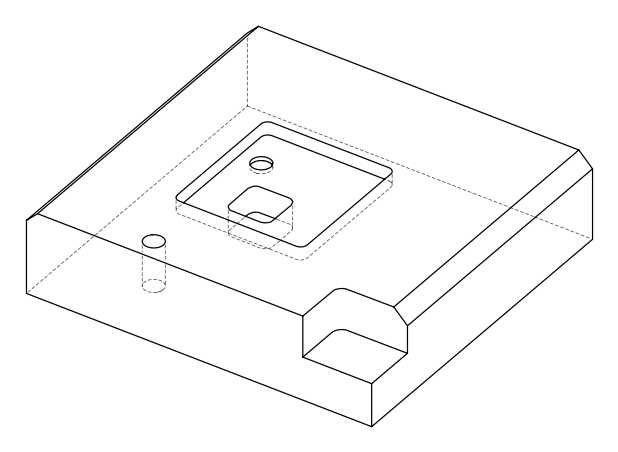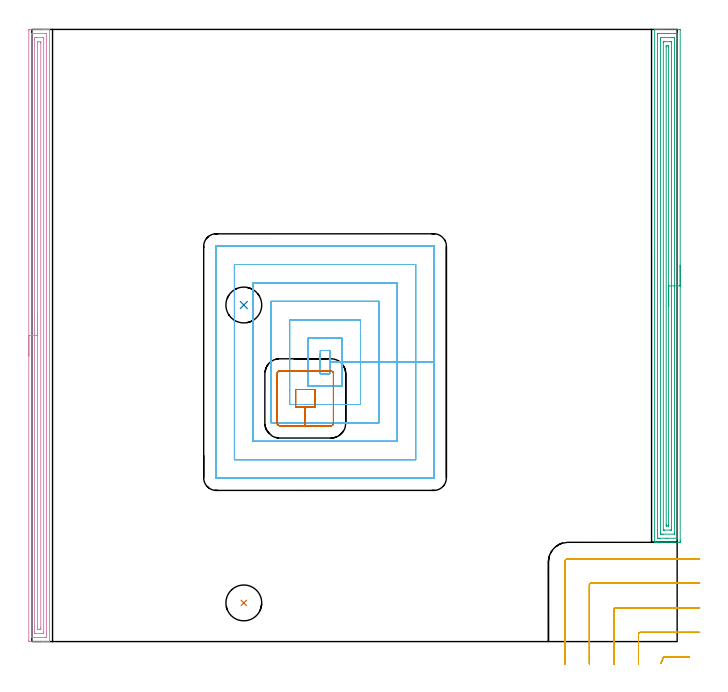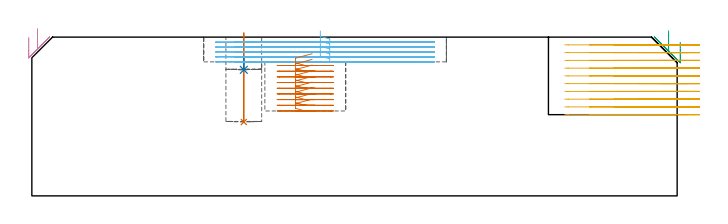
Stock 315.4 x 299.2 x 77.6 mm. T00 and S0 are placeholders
(PLAN: 7 operations, 3 tool changes, 48.7 min)
(1 INDEXABLE_INSERT_DRILL_BLIND_HOLE_FROM_SOLID | STEP1POCKET | NXT0302_006 | 0.18 min | 9921 mm3)
(2 INDEXABLE_INSERT_DRILL_BLIND_HOLE_FROM_SOLID_1 | STEP1POCKET_1 | NXT0302_006 | 0.03 min | 3794 mm3)
(3 AREA_MILL | FG_CHAMFER_SURFACE | UGT0205_001 | 10.25 min | 20109 mm3)
(4 AREA_MILL_1 | FG_CHAMFER_SURFACE_1 | UGT0205_001 | 9.8 min | 15261 mm3)
(5 MILL_CORNER_NOTCH_RECTANGULAR | CORNER_NOTCH_RECTANGULAR | NXT0201_012 | Follow Part, ap 4, ae 75% | 7.95 min | 114367 mm3)
(6 MILL_RECTANGULAR_POCKET | POCKET_RECTANGULAR_STRAIGHT | NXT0201_011 | Follow Part, ap 3, ae 75% | 16.88 min | 176668 mm3)
(7 MILL_RECTANGULAR_POCKET_1 | POCKET_RECTANGULAR_STRAIGHT_1 | NXT0201_011 | Follow Part, ap 3, ae 75% | 3.57 min | 35639 mm3)
(TOOL NXT0302_006 | Index. Insert Drill 17.5mm [880-D1750L25-05] | D17.5 PA176 FL88 Z2)
(TOOL UGT0205_001 | Chamfer Mill 20 x 3 x 45 deg. | D20 FL50 Z2)
(TOOL NXT0201_012 | ENDMILL 16mm [2P460-1600-NA 1630] | D16 FL38 Z6)
(TOOL NXT0201_011 | ENDMILL 12mm [2P460-1200-NA 1630] | D12 FL38 Z6)
(OP 1 INDEXABLE_INSERT_DRILL_BLIND_HOLE_FROM_SOLID)
G17 G21 G94 G90
T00 M6
G54
G17 G0 G90 X103.6 Y18.9 S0 M3
G43 Z87.6 H1
G94 G81 G98 Z36.1 F250. R79.6
G80
M5
M2
(OP 2 INDEXABLE_INSERT_DRILL_BLIND_HOLE_FROM_SOLID_1)
G17 G21 G94 G90
T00 M6
G54
G17 G0 G90 X103.6 Y164.5 S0 M3
G43 Z87.6 H1
G94 G81 G98 Z61.6 F250. R67.5
G80
M5
M2
(OP 3 AREA_MILL)
G17 G21 G94 G90
T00 M6
G54
G17 G0 G90 X316.9 Y183.85 S1061 M3
G43 Z87.6 H0
Z75.1
G94 G1 Y183.812 Z74.228 F250.
Y183.698 Z73.363
Y183.509 Z72.512
Y183.247 Z71.68
Y182.913 Z70.874
Y182.51 Z70.1
Y182.042 Z69.364
Y181.51 Z68.672
Y180.921 Z68.029
Y180.278 Z67.439
Y179.586 Z66.908
Y178.85 Z66.44
Y178.076 Z66.037
Y177.27 Z65.703
Y176.438 Z65.441
Y175.587 Z65.252
Y174.722 Z65.138
Y173.85 Z65.1
Y49.518
X316.899 Y49.128 Z65.101
X316.895 Y48.629 Z65.103
X316.892 Y48.509 Z65.106
X316.401 Y48.504 Z65.596
X315.78 Y48.5 Z66.218
X307.553 Z74.442
X306.142 Z75.855
X305.784 Z76.212
X305.067 Z76.933
X304.804 Z77.196
X304.423 Z77.568
X304.403 Y48.508 Z77.588
X304.4 Y48.681 Z77.6
Y299.019
X304.403 Y299.192 Z77.588
X304.423 Y299.2 Z77.568
X304.804 Z77.196
X305.067 Z76.932
X305.784 Z76.212
X307.026 Z74.97
X308.438 Z73.558
X316.401 Z65.596
X316.667 Y299.198 Z65.331
X316.892 Y299.19 Z65.106
X316.899 Y298.963 Z65.099
X316.9 Y173.85 Z65.1
X315.486 Z66.514
Y50.7
X315.485 Y50.593 Z66.515
X315.482 Y50.539 Z66.518
X315.48 Y50.52 Z66.52
X315.454 Y50.51 Z66.546
X315.042 Y50.501 Z66.958
X310.414 Y50.5 Z71.586
X306.668 Z75.332
X306.195 Y50.501 Z75.805
X305.941 Y50.505 Z76.059
X305.821 Y50.51 Z76.179
X305.815 Y50.885 Z76.185
X305.814 Y50.916 Z76.186
Y297.
X305.815 Y297.108 Z76.185
X305.818 Y297.161 Z76.182
X305.82 Y297.18 Z76.18
X305.846 Y297.19 Z76.154
X306.258 Y297.199 Z75.742
X310.887 Y297.2 Z71.113
X314.632 Z67.368
X315.105 Y297.199 Z66.895
X315.359 Y297.195 Z66.641
X315.479 Y297.19 Z66.521
X315.486 Y296.815 Z66.514
Y296.784
Y173.85
X314.072 Z67.928
X314.071 Y53.271 Z67.929
X314.068 Y52.704 Z67.932
X314.065 Y52.541 Z67.935
X314.064 Y52.51 Z67.936
X314.016 Y52.506 Z67.984
X313.948 Y52.501 Z68.052
X308.438 Y52.5 Z73.562
X307.755 Y52.501 Z74.245
X307.553 Y52.504 Z74.447
X307.351 Y52.51 Z74.649
X307.235 Y52.517 Z74.765
X307.232 Y52.595 Z74.768
X307.231 Y52.704 Z74.769
X307.229 Y53.032 Z74.771
Y294.429
X307.232 Y294.996 Z74.768
X307.235 Y295.159 Z74.765
X307.237 Y295.19 Z74.763
X307.284 Y295.194 Z74.716
X307.352 Y295.199 Z74.648
X312.862 Y295.2 Z69.138
X313.545 Y295.199 Z68.455
X313.747 Y295.196 Z68.253
X313.949 Y295.19 Z68.051
X314.065 Y295.183 Z67.935
X314.068 Y295.105 Z67.932
X314.07 Y294.996 Z67.93
X314.071 Y294.668 Z67.929
X314.072 Y173.85 Z67.928
X312.657 Z69.343
Y54.7
X312.656 Y54.601 Z69.344
X312.653 Y54.541 Z69.347
X312.651 Y54.515 Z69.349
X312.634 Y54.51 Z69.366
X312.416 Y54.506 Z69.584
X311.977 Y54.5 Z70.023
X309.323 Z72.677
X308.883 Y54.505 Z73.117
X308.667 Y54.51 Z73.333
X308.649 Y54.513 Z73.351
X308.647 Y54.529 Z73.353
X308.644 Y54.568 Z73.356
X308.643 Y54.624 Z73.357
Y293.
X308.644 Y293.099 Z73.356
X308.647 Y293.159 Z73.353
X308.649 Y293.185 Z73.351
X308.666 Y293.19 Z73.334
X308.884 Y293.194 Z73.116
X309.323 Y293.2 Z72.677
X311.977 Z70.023
X312.417 Y293.195 Z69.583
X312.633 Y293.19 Z69.367
X312.651 Y293.187 Z69.349
X312.653 Y293.171 Z69.347
X312.656 Y293.132 Z69.344
X312.657 Y293.076 Z69.343
Y173.85
X311.243 Z70.757
Y57.023
X311.242 Y56.87 Z70.758
X311.236 Y56.566 Z70.764
X311.232 Y56.509 Z70.768
X311.217 Y56.506 Z70.783
X311.176 Y56.502 Z70.824
X311.092 Y56.501 Z70.908
X310.875 Y56.5 Z71.125
X310.208 Y56.507 Z71.792
X310.113 Y56.51 Z71.887
X310.064 Y56.523 Z71.936
X310.061 Y56.718 Z71.939
X310.058 Y57.022 Z71.942
X310.057 Y290.678 Z71.943
X310.059 Y290.83 Z71.941
X310.064 Y291.134 Z71.936
X310.068 Y291.191 Z71.932
X310.083 Y291.194 Z71.917
X310.124 Y291.198 Z71.876
X310.208 Y291.199 Z71.792
X310.425 Y291.2 Z71.575
X311.092 Y291.193 Z70.908
X311.187 Y291.19 Z70.813
X311.236 Y291.177 Z70.764
X311.239 Y290.982 Z70.761
X311.242 Y290.678 Z70.758
X311.243 Y173.85 Z70.757
Y172.978 Z70.795
Y172.114 Z70.909
Y171.262 Z71.098
Y170.43 Z71.36
Y169.624 Z71.694
Y168.85 Z72.097
Y168.114 Z72.565
Y167.422 Z73.096
Y166.779 Z73.686
Y166.19 Z74.329
Y165.659 Z75.021
Y165.19 Z75.757
Y164.787 Z76.531
Y164.453 Z77.337
Y164.191 Z78.169
Y164.002 Z79.02
Y163.888 Z79.885
Y163.85 Z80.757
G0 Z87.6
M5
M2
(OP 4 AREA_MILL_1)
G17 G21 G94 G90
T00 M6
G54
G17 G0 G90 X-1.5 Y139.6 S1061 M3
G43 Z87.6 H0
Z77.5
G94 G1 Y139.638 Z76.628 F250.
Y139.752 Z75.763
Y139.941 Z74.912
Y140.203 Z74.08
Y140.537 Z73.274
Y140.94 Z72.5
Y141.409 Z71.764
Y141.94 Z71.072
Y142.529 Z70.429
Y143.172 Z69.839
Y143.864 Z69.308
Y144.6 Z68.84
Y145.374 Z68.437
Y146.18 Z68.103
Y147.012 Z67.841
Y147.864 Z67.652
Y148.728 Z67.538
Y149.6 Z67.5
Y298.598
X-1.497 Y298.901 Z67.502
X-1.492 Y299.19 Z67.506
X-1.198 Y299.2 Z67.8
X5.333 Z74.327
X5.913 Z74.91
X6.225 Z75.221
X6.805 Z75.801
X7.116 Z76.111
X7.739 Z76.738
X8.186 Z77.186
X8.551 Y299.193 Z77.543
X8.605 Y299.19 Z77.595
X8.6 Y299.048 Z77.6
Y0.156
Y0.005 Z77.591
Y0.004 Z77.59
X8.549 Y0.002 Z77.54
X8.186 Y0. Z77.185
X7.739 Z76.738
X7.116 Z76.111
X5.913 Z74.91
X5.333 Z74.327
X-1.198 Y0.001 Z67.799
X-1.492 Y0.01 Z67.506
X-1.499 Y0.302 Z67.499
Y0.323
X-1.5 Y149.6 Z67.5
X-0.086 Z68.914
X-0.085 Y296.953 Z68.915
X-0.082 Y297.093 Z68.918
X-0.079 Y297.179 Z68.921
X-0.062 Y297.19 Z68.938
X-0.016 Y297.193 Z68.984
X0.49 Y297.199 Z69.49
X6.731 Z75.731
X7.116 Y297.194 Z76.116
X7.169 Y297.19 Z76.169
X7.179 Y297.184 Z76.179
X7.182 Y297.115 Z76.182
X7.185 Y297.023 Z76.185
X7.186 Y296.883 Z76.186
Y296.814
X7.185 Y2.247 Z76.185
X7.182 Y2.108 Z76.182
X7.179 Y2.021 Z76.179
X7.162 Y2.01 Z76.162
X7.116 Y2.007 Z76.116
X6.61 Y2.001 Z75.61
X0.369 Z69.369
X-0.016 Y2.006 Z68.984
X-0.069 Y2.01 Z68.931
X-0.079 Y2.016 Z68.921
X-0.082 Y2.084 Z68.918
X-0.085 Y2.177 Z68.915
X-0.086 Y2.456 Z68.914
Y149.6
X1.328 Z70.328
X1.329 Y294.575 Z70.329
X1.331 Y295.029 Z70.331
X1.333 Y295.138 Z70.333
X1.335 Y295.184 Z70.335
X1.426 Y295.19 Z70.426
X1.598 Y295.198 Z70.598
X1.767 Y295.199 Z70.767
X2.488 Y295.2 Z71.488
X5.333 Z74.333
X5.504 Y295.199 Z74.504
X5.617 Y295.198 Z74.617
X5.708 Y295.194 Z74.708
X5.763 Y295.19 Z74.763
X5.765 Y295.174 Z74.765
X5.768 Y295.029 Z74.768
X5.771 Y294.591 Z74.771
Y4.625
X5.769 Y4.171 Z74.769
X5.767 Y4.062 Z74.767
X5.765 Y4.016 Z74.765
X5.674 Y4.01 Z74.674
X5.502 Y4.002 Z74.502
X5.333 Y4.001 Z74.333
X4.612 Y4. Z73.612
X1.767 Z70.767
X1.596 Y4.001 Z70.596
X1.483 Y4.002 Z70.483
X1.392 Y4.006 Z70.392
X1.337 Y4.01 Z70.337
X1.335 Y4.026 Z70.335
X1.332 Y4.171 Z70.332
X1.329 Y4.609 Z70.329
X1.328 Y149.6 Z70.328
X2.743 Z71.743
Y292.353
X2.744 Y293.159 Z71.744
X2.746 Y293.185 Z71.746
X2.749 Y293.19 Z71.749
X2.757 Y293.194 Z71.757
X2.809 Y293.198 Z71.809
X2.915 Y293.199 Z71.915
X3.127 Y293.2 Z72.127
X4.193 Y293.198 Z73.193
X4.293 Y293.194 Z73.293
X4.341 Y293.19 Z73.341
X4.351 Y293.183 Z73.351
X4.357 Y292.353 Z73.357
Y6.847
X4.356 Y6.041 Z73.356
X4.354 Y6.015 Z73.354
X4.351 Y6.01 Z73.351
X4.343 Y6.006 Z73.343
X4.291 Y6.002 Z73.291
X4.185 Y6.001 Z73.185
X3.973 Y6. Z72.973
X2.907 Y6.002 Z71.907
X2.807 Y6.006 Z71.807
X2.759 Y6.01 Z71.759
X2.749 Y6.017 Z71.749
X2.743 Y6.847 Z71.743
Y149.6
Y150.472 Z71.781
Y151.337 Z71.895
Y152.188 Z72.083
Y153.02 Z72.346
Y153.826 Z72.68
Y154.6 Z73.082
Y155.336 Z73.551
Y156.028 Z74.082
Y156.671 Z74.672
Y157.26 Z75.315
Y157.792 Z76.007
Y158.26 Z76.743
Y158.663 Z77.516
Y158.997 Z78.322
Y159.259 Z79.154
Y159.448 Z80.006
Y159.562 Z80.871
Y159.6 Z81.743
G0 Z87.6
M5
M2
(OP 5 MILL_CORNER_NOTCH_RECTANGULAR)
G17 G21 G94 G90
T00 M6
G54
G17 G0 G90 X321.184 Y-7.5 S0 M3
G43 Z87.6 H1
Z73.81
G94 G1 X318.184 F250.
X309.295 F500.
G3 X308.557 Y-8. R0.8
G1 X307.432 Y-10.781 F250.
G0 Z87.6
X326.4 Y4.52
Z73.81
G1 X323.4 Y4.501
X323.166 Y4.5 F500.
X297.296
G3 X296.5 Y3.704 R0.8
G1 Y-8.
Y-11. F250.
G0 Z87.6
X326.4 Y16.53
Z73.81
G1 X323.4 Y16.501
G2 X323.166 Y16.5 R24. F500.
G1 X285.296
G3 X284.5 Y15.704 R0.8
G1 Y-8.
Y-11. F250.
G0 Z87.6
X326.399 Y28.561
Z73.81
G1 X323.4 Y28.502
G2 X323.166 Y28.5 R12. F500.
G1 X273.296
G3 X272.5 Y27.704 R0.8
G1 Y-8.
Y-11. F250.
G0 Z87.6
X326.166 Y40.5
Z73.81
G1 X323.166
X262.1 F500.
G3 X260.5 Y38.9 R1.6
G1 Y-8.
Y-11. F250.
G0 Z87.6
X321.184 Y-7.5
Z70.02
G1 X318.184
X309.295 F500.
G3 X308.557 Y-8. R0.8
G1 X307.432 Y-10.781 F250.
G0 Z87.6
X326.4 Y4.5
Z70.02
G1 X323.4
X297.296 F500.
G3 X296.5 Y3.704 R0.8
G1 Y-8.
Y-11. F250.
G0 Z87.6
X326.4 Y16.5
Z70.02
G1 X323.4
X285.296 F500.
G3 X284.5 Y15.704 R0.8
G1 Y-8.
Y-11. F250.
G0 Z87.6
X326.4 Y28.5
Z70.02
G1 X323.4
X273.296 F500.
G3 X272.5 Y27.704 R0.8
G1 Y-8.
Y-11. F250.
G0 Z87.6
X326.4 Y40.5
Z70.02
G1 X323.4
X262.1 F500.
G3 X260.5 Y38.9 R1.6
G1 Y-8.
Y-11. F250.
G0 Z87.6
X321.184 Y-7.5
Z66.23
G1 X318.184
X309.295 F500.
G3 X308.557 Y-8. R0.8
G1 X307.432 Y-10.781 F250.
G0 Z87.6
X326.4 Y4.5
Z66.23
G1 X323.4
X297.296 F500.
G3 X296.5 Y3.704 R0.8
G1 Y-8.
Y-11. F250.
G0 Z87.6
X326.4 Y16.5
Z66.23
G1 X323.4
X285.296 F500.
G3 X284.5 Y15.704 R0.8
G1 Y-8.
Y-11. F250.
G0 Z87.6
X326.4 Y28.5
Z66.23
G1 X323.4
X273.296 F500.
G3 X272.5 Y27.704 R0.8
G1 Y-8.
Y-11. F250.
G0 Z87.6
X326.4 Y40.5
Z66.23
G1 X323.4
X262.1 F500.
G3 X260.5 Y38.9 R1.6
G1 Y-8.
Y-11. F250.
G0 Z87.6
X321.184 Y-7.5
Z62.44
G1 X318.184
X309.295 F500.
G3 X308.557 Y-8. R0.8
G1 X307.432 Y-10.781 F250.
G0 Z87.6
X326.4 Y4.5
Z62.44
G1 X323.4
X297.296 F500.
G3 X296.5 Y3.704 R0.8
G1 Y-8.
Y-11. F250.
G0 Z87.6
X326.4 Y16.5
Z62.44
G1 X323.4
X285.296 F500.
G3 X284.5 Y15.704 R0.8
G1 Y-8.
Y-11. F250.
G0 Z87.6
X326.4 Y28.5
Z62.44
G1 X323.4
X273.296 F500.
G3 X272.5 Y27.704 R0.8
G1 Y-8.
Y-11. F250.
G0 Z87.6
X326.4 Y40.5
Z62.44
G1 X323.4
X262.1 F500.
G3 X260.5 Y38.9 R1.6
G1 Y-8.
Y-11. F250.
G0 Z87.6
X321.184 Y-7.5
Z58.65
G1 X318.184
X309.295 F500.
G3 X308.557 Y-8. R0.8
G1 X307.432 Y-10.781 F250.
G0 Z87.6
X326.4 Y4.5
Z58.65
G1 X323.4
X297.296 F500.
G3 X296.5 Y3.704 R0.8
G1 Y-8.
Y-11. F250.
G0 Z87.6
X326.4 Y16.5
Z58.65
G1 X323.4
X285.296 F500.
G3 X284.5 Y15.704 R0.8
G1 Y-8.
Y-11. F250.
G0 Z87.6
X326.4 Y28.5
Z58.65
G1 X323.4
X273.296 F500.
G3 X272.5 Y27.704 R0.8
G1 Y-8.
Y-11. F250.
G0 Z87.6
X326.4 Y40.5
Z58.65
G1 X323.4
X262.1 F500.
G3 X260.5 Y38.9 R1.6
G1 Y-8.
Y-11. F250.
G0 Z87.6
X321.184 Y-7.5
Z54.86
G1 X318.184
X309.295 F500.
G3 X308.557 Y-8. R0.8
G1 X307.432 Y-10.781 F250.
G0 Z87.6
X326.4 Y4.5
Z54.86
G1 X323.4
X297.296 F500.
G3 X296.5 Y3.704 R0.8
G1 Y-8.
Y-11. F250.
G0 Z87.6
X326.4 Y16.5
Z54.86
G1 X323.4
X285.296 F500.
G3 X284.5 Y15.704 R0.8
G1 Y-8.
Y-11. F250.
G0 Z87.6
X326.4 Y28.5
Z54.86
G1 X323.4
X273.296 F500.
G3 X272.5 Y27.704 R0.8
G1 Y-8.
Y-11. F250.
G0 Z87.6
X326.4 Y40.5
Z54.86
G1 X323.4
X262.1 F500.
G3 X260.5 Y38.9 R1.6
G1 Y-8.
Y-11. F250.
G0 Z87.6
X321.184 Y-7.5
Z51.07
G1 X318.184
X309.295 F500.
G3 X308.557 Y-8. R0.8
G1 X307.432 Y-10.781 F250.
G0 Z87.6
X326.4 Y4.5
Z51.07
G1 X323.4
X297.296 F500.
G3 X296.5 Y3.704 R0.8
G1 Y-8.
Y-11. F250.
G0 Z87.6
X326.4 Y16.5
Z51.07
G1 X323.4
X285.296 F500.
G3 X284.5 Y15.704 R0.8
G1 Y-8.
Y-11. F250.
G0 Z87.6
X326.4 Y28.5
Z51.07
G1 X323.4
X273.296 F500.
G3 X272.5 Y27.704 R0.8
G1 Y-8.
Y-11. F250.
G0 Z87.6
X326.4 Y40.5
Z51.07
G1 X323.4
X262.1 F500.
G3 X260.5 Y38.9 R1.6
G1 Y-8.
Y-11. F250.
G0 Z87.6
X321.184 Y-7.5
Z47.28
G1 X318.184
X309.295 F500.
G3 X308.557 Y-8. R0.8
G1 X307.432 Y-10.781 F250.
G0 Z87.6
X326.4 Y4.5
Z47.28
G1 X323.4
X297.296 F500.
G3 X296.5 Y3.704 R0.8
G1 Y-8.
Y-11. F250.
G0 Z87.6
X326.4 Y16.5
Z47.28
G1 X323.4
X285.296 F500.
G3 X284.5 Y15.704 R0.8
G1 Y-8.
Y-11. F250.
G0 Z87.6
X326.4 Y28.5
Z47.28
G1 X323.4
X273.296 F500.
G3 X272.5 Y27.704 R0.8
G1 Y-8.
Y-11. F250.
G0 Z87.6
X326.4 Y40.5
Z47.28
G1 X323.4
X262.1 F500.
G3 X260.5 Y38.9 R1.6
G1 Y-8.
Y-11. F250.
G0 Z87.6
X321.184 Y-7.5
Z43.49
G1 X318.184
X309.295 F500.
G3 X308.557 Y-8. R0.8
G1 X307.432 Y-10.781 F250.
G0 Z87.6
X326.4 Y4.5
Z43.49
G1 X323.4
X297.296 F500.
G3 X296.5 Y3.704 R0.8
G1 Y-8.
Y-11. F250.
G0 Z87.6
X326.4 Y16.5
Z43.49
G1 X323.4
X285.296 F500.
G3 X284.5 Y15.704 R0.8
G1 Y-8.
Y-11. F250.
G0 Z87.6
X326.4 Y28.5
Z43.49
G1 X323.4
X273.296 F500.
G3 X272.5 Y27.704 R0.8
G1 Y-8.
Y-11. F250.
G0 Z87.6
X326.4 Y40.5
Z43.49
G1 X323.4
X262.1 F500.
G3 X260.5 Y38.9 R1.6
G1 Y-8.
Y-11. F250.
G0 Z87.6
X321.184 Y-7.5
Z39.7
G1 X318.184
X309.295 F500.
G3 X308.557 Y-8. R0.8
G1 X307.432 Y-10.781 F250.
G0 Z87.6
X326.4 Y4.5
Z39.7
G1 X323.4
X297.296 F500.
G3 X296.5 Y3.704 R0.8
G1 Y-8.
Y-11. F250.
G0 Z87.6
X326.4 Y16.5
Z39.7
G1 X323.4
X285.296 F500.
G3 X284.5 Y15.704 R0.8
G1 Y-8.
Y-11. F250.
G0 Z87.6
X326.4 Y28.5
Z39.7
G1 X323.4
X273.296 F500.
G3 X272.5 Y27.704 R0.8
G1 Y-8.
Y-11. F250.
G0 Z87.6
X326.4 Y40.5
Z39.7
G1 X323.4
X262.1 F500.
G3 X260.5 Y38.9 R1.6
G1 Y-8.
Y-11. F250.
G0 Z87.6
M5
M2
(OP 6 MILL_RECTANGULAR_POCKET)
G17 G21 G94 G90
T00 M6
G54
G17 G0 G90 X141. Y140.828 S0 M3
G43 Z87.6 H1
Z80.6
G94 G1 Y130.9 Z77.94 F250.
X145.6 Z76.707
Y136.6 Z75.18
Y142.3 F500.
X141.
Y130.9
X145.6
Y136.6
X151.6
Y148.3
X135.
Y124.9
X151.6
Y136.6
X160.6
Y157.3
X126.
Y115.9
X160.6
Y136.6
X169.6
Y166.3
X117.
Y106.9
X169.6
Y136.6
X178.6
Y175.3
X108.
Y97.9
X178.6
Y136.6
X187.6
Y184.3
X99.
Y88.9
X187.6
Y136.6
X196.6
Y193.2
X196.595 Y193.255
X196.555 Y193.295
X196.5 Y193.3
X90.1
X90.045 Y193.295
X90.005 Y193.255
X90. Y193.2
Y80.
X90.005 Y79.945
X90.045 Y79.905
X90.1 Y79.9
X196.5
X196.555 Y79.905
X196.595 Y79.945
X196.6 Y80.
Y136.6
Y137.6
G0 X141. Y140.828 Z78.18
G1 Y130.9 Z75.52 F250.
X145.6 Z74.287
Y136.6 Z72.76
Y142.3 F500.
X141.
Y130.9
X145.6
Y136.6
X151.6
Y148.3
X135.
Y124.9
X151.6
Y136.6
X160.6
Y157.3
X126.
Y115.9
X160.6
Y136.6
X169.6
Y166.3
X117.
Y106.9
X169.6
Y136.6
X178.6
Y175.3
X108.
Y97.9
X178.6
Y136.6
X187.6
Y184.3
X99.
Y88.9
X187.6
Y136.6
X196.6
Y193.2
X196.595 Y193.255
X196.555 Y193.295
X196.5 Y193.3
X90.1
X90.045 Y193.295
X90.005 Y193.255
X90. Y193.2
Y80.
X90.005 Y79.945
X90.045 Y79.905
X90.1 Y79.9
X196.5
X196.555 Y79.905
X196.595 Y79.945
X196.6 Y80.
Y136.6
Y137.6
G0 X141. Y140.828 Z75.76
G1 Y130.9 Z73.1 F250.
X145.6 Z71.867
Y136.6 Z70.34
Y142.3 F500.
X141.
Y130.9
X145.6
Y136.6
X151.6
Y148.3
X135.
Y124.9
X151.6
Y136.6
X160.6
Y157.3
X126.
Y115.9
X160.6
Y136.6
X169.6
Y166.3
X117.
Y106.9
X169.6
Y136.6
X178.6
Y175.3
X108.
Y97.9
X178.6
Y136.6
X187.6
Y184.3
X99.
Y88.9
X187.6
Y136.6
X196.6
Y193.2
X196.595 Y193.255
X196.555 Y193.295
X196.5 Y193.3
X90.1
X90.045 Y193.295
X90.005 Y193.255
X90. Y193.2
Y80.
X90.005 Y79.945
X90.045 Y79.905
X90.1 Y79.9
X196.5
X196.555 Y79.905
X196.595 Y79.945
X196.6 Y80.
Y136.6
Y137.6
G0 X141. Y140.828 Z73.34
G1 Y130.9 Z70.68 F250.
X145.6 Z69.447
Y136.6 Z67.92
Y142.3 F500.
X141.
Y130.9
X145.6
Y136.6
X151.6
Y148.3
X135.
Y124.9
X151.6
Y136.6
X160.6
Y157.3
X126.
Y115.9
X160.6
Y136.6
X169.6
Y166.3
X117.
Y106.9
X169.6
Y136.6
X178.6
Y175.3
X108.
Y97.9
X178.6
Y136.6
X187.6
Y184.3
X99.
Y88.9
X187.6
Y136.6
X196.6
Y193.2
X196.595 Y193.255
X196.555 Y193.295
X196.5 Y193.3
X90.1
X90.045 Y193.295
X90.005 Y193.255
X90. Y193.2
Y80.
X90.005 Y79.945
X90.045 Y79.905
X90.1 Y79.9
X196.5
X196.555 Y79.905
X196.595 Y79.945
X196.6 Y80.
Y136.6
Y137.6
G0 X141. Y140.828 Z70.92
G1 Y130.9 Z68.26 F250.
X145.6 Z67.027
Y136.6 Z65.5
Y142.3 F500.
X141.
Y130.9
X145.6
Y136.6
X151.6
Y148.3
X135.
Y124.9
X151.6
Y136.6
X160.6
Y157.3
X126.
Y115.9
X160.6
Y136.6
X169.6
Y166.3
X117.
Y106.9
X169.6
Y136.6
X178.6
Y175.3
X108.
Y97.9
X178.6
Y136.6
X187.6
Y184.3
X99.
Y88.9
X187.6
Y136.6
X196.6
Y193.2
X196.595 Y193.255
X196.555 Y193.295
X196.5 Y193.3
X90.1
X90.045 Y193.295
X90.005 Y193.255
X90. Y193.2
Y80.
X90.005 Y79.945
X90.045 Y79.905
X90.1 Y79.9
X196.5
X196.555 Y79.905
X196.595 Y79.945
X196.6 Y80.
Y136.6
Y137.6
G0 Z87.6
M5
M2
(OP 7 MILL_RECTANGULAR_POCKET_1)
G17 G21 G94 G90
T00 M6
G54
G17 G0 G90 X137.01 Y123.2 S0 M3
G43 Z87.6 H1
Z69.492
G94 G1 X128.9 Z67.319 F250.
Y114.5 Z64.988
X133.65 Z63.715
X138.4 F500.
Y123.2
X128.9
Y114.5
X133.65
Y105.5
X146.2
G3 X147.4 Y106.7 R1.2
G1 Y131.
G3 X146.2 Y132.2 R1.2
G1 X121.1
G3 X119.9 Y131. R1.2
G1 Y106.7
G3 X121.1 Y105.5 R1.2
G1 X133.65
X134.65
G0 X137.01 Y123.2 Z66.715
G1 X128.9 Z64.542 F250.
Y114.5 Z62.211
X133.65 Z60.938
X138.4 F500.
Y123.2
X128.9
Y114.5
X133.65
Y105.5
X146.2
G3 X147.4 Y106.7 R1.2
G1 Y131.
G3 X146.2 Y132.2 R1.2
G1 X121.1
G3 X119.9 Y131. R1.2
G1 Y106.7
G3 X121.1 Y105.5 R1.2
G1 X133.65
X134.65
G0 X137.01 Y123.2 Z63.938
G1 X128.9 Z61.765 F250.
Y114.5 Z59.434
X133.65 Z58.161
X138.4 F500.
Y123.2
X128.9
Y114.5
X133.65
Y105.5
X146.2
G3 X147.4 Y106.7 R1.2
G1 Y131.
G3 X146.2 Y132.2 R1.2
G1 X121.1
G3 X119.9 Y131. R1.2
G1 Y106.7
G3 X121.1 Y105.5 R1.2
G1 X133.65
X134.65
G0 X137.01 Y123.2 Z61.161
G1 X128.9 Z58.988 F250.
Y114.5 Z56.657
X133.65 Z55.385
X138.4 F500.
Y123.2
X128.9
Y114.5
X133.65
Y105.5
X146.2
G3 X147.4 Y106.7 R1.2
G1 Y131.
G3 X146.2 Y132.2 R1.2
G1 X121.1
G3 X119.9 Y131. R1.2
G1 Y106.7
G3 X121.1 Y105.5 R1.2
G1 X133.65
X134.65
G0 X137.01 Y123.2 Z58.385
G1 X128.9 Z56.212 F250.
Y114.5 Z53.88
X133.65 Z52.608
X138.4 F500.
Y123.2
X128.9
Y114.5
X133.65
Y105.5
X146.2
G3 X147.4 Y106.7 R1.2
G1 Y131.
G3 X146.2 Y132.2 R1.2
G1 X121.1
G3 X119.9 Y131. R1.2
G1 Y106.7
G3 X121.1 Y105.5 R1.2
G1 X133.65
X134.65
G0 X137.01 Y123.2 Z55.608
G1 X128.9 Z53.435 F250.
Y114.5 Z51.104
X133.65 Z49.831
X138.4 F500.
Y123.2
X128.9
Y114.5
X133.65
Y105.5
X146.2
G3 X147.4 Y106.7 R1.2
G1 Y131.
G3 X146.2 Y132.2 R1.2
G1 X121.1
G3 X119.9 Y131. R1.2
G1 Y106.7
G3 X121.1 Y105.5 R1.2
G1 X133.65
X134.65
G0 X137.01 Y123.2 Z52.831
G1 X128.9 Z50.658 F250.
Y114.5 Z48.327
X133.65 Z47.054
X138.4 F500.
Y123.2
X128.9
Y114.5
X133.65
Y105.5
X146.2
G3 X147.4 Y106.7 R1.2
G1 Y131.
G3 X146.2 Y132.2 R1.2
G1 X121.1
G3 X119.9 Y131. R1.2
G1 Y106.7
G3 X121.1 Y105.5 R1.2
G1 X133.65
X134.65
G0 X137.01 Y123.2 Z50.054
G1 X128.9 Z47.881 F250.
Y114.5 Z45.55
X133.65 Z44.277
X138.4 F500.
Y123.2
X128.9
Y114.5
X133.65
Y105.5
X146.2
G3 X147.4 Y106.7 R1.2
G1 Y131.
G3 X146.2 Y132.2 R1.2
G1 X121.1
G3 X119.9 Y131. R1.2
G1 Y106.7
G3 X121.1 Y105.5 R1.2
G1 X133.65
X134.65
G0 X137.01 Y123.2 Z47.277
G1 X128.9 Z45.104 F250.
Y114.5 Z42.773
X133.65 Z41.5
X138.4 F500.
Y123.2
X128.9
Y114.5
X133.65
Y105.5
X146.2
G3 X147.4 Y106.7 R1.2
G1 Y131.
G3 X146.2 Y132.2 R1.2
G1 X121.1
G3 X119.9 Y131. R1.2
G1 Y106.7
G3 X121.1 Y105.5 R1.2
G1 X133.65
X134.65
G0 Z87.6
M5
M2
